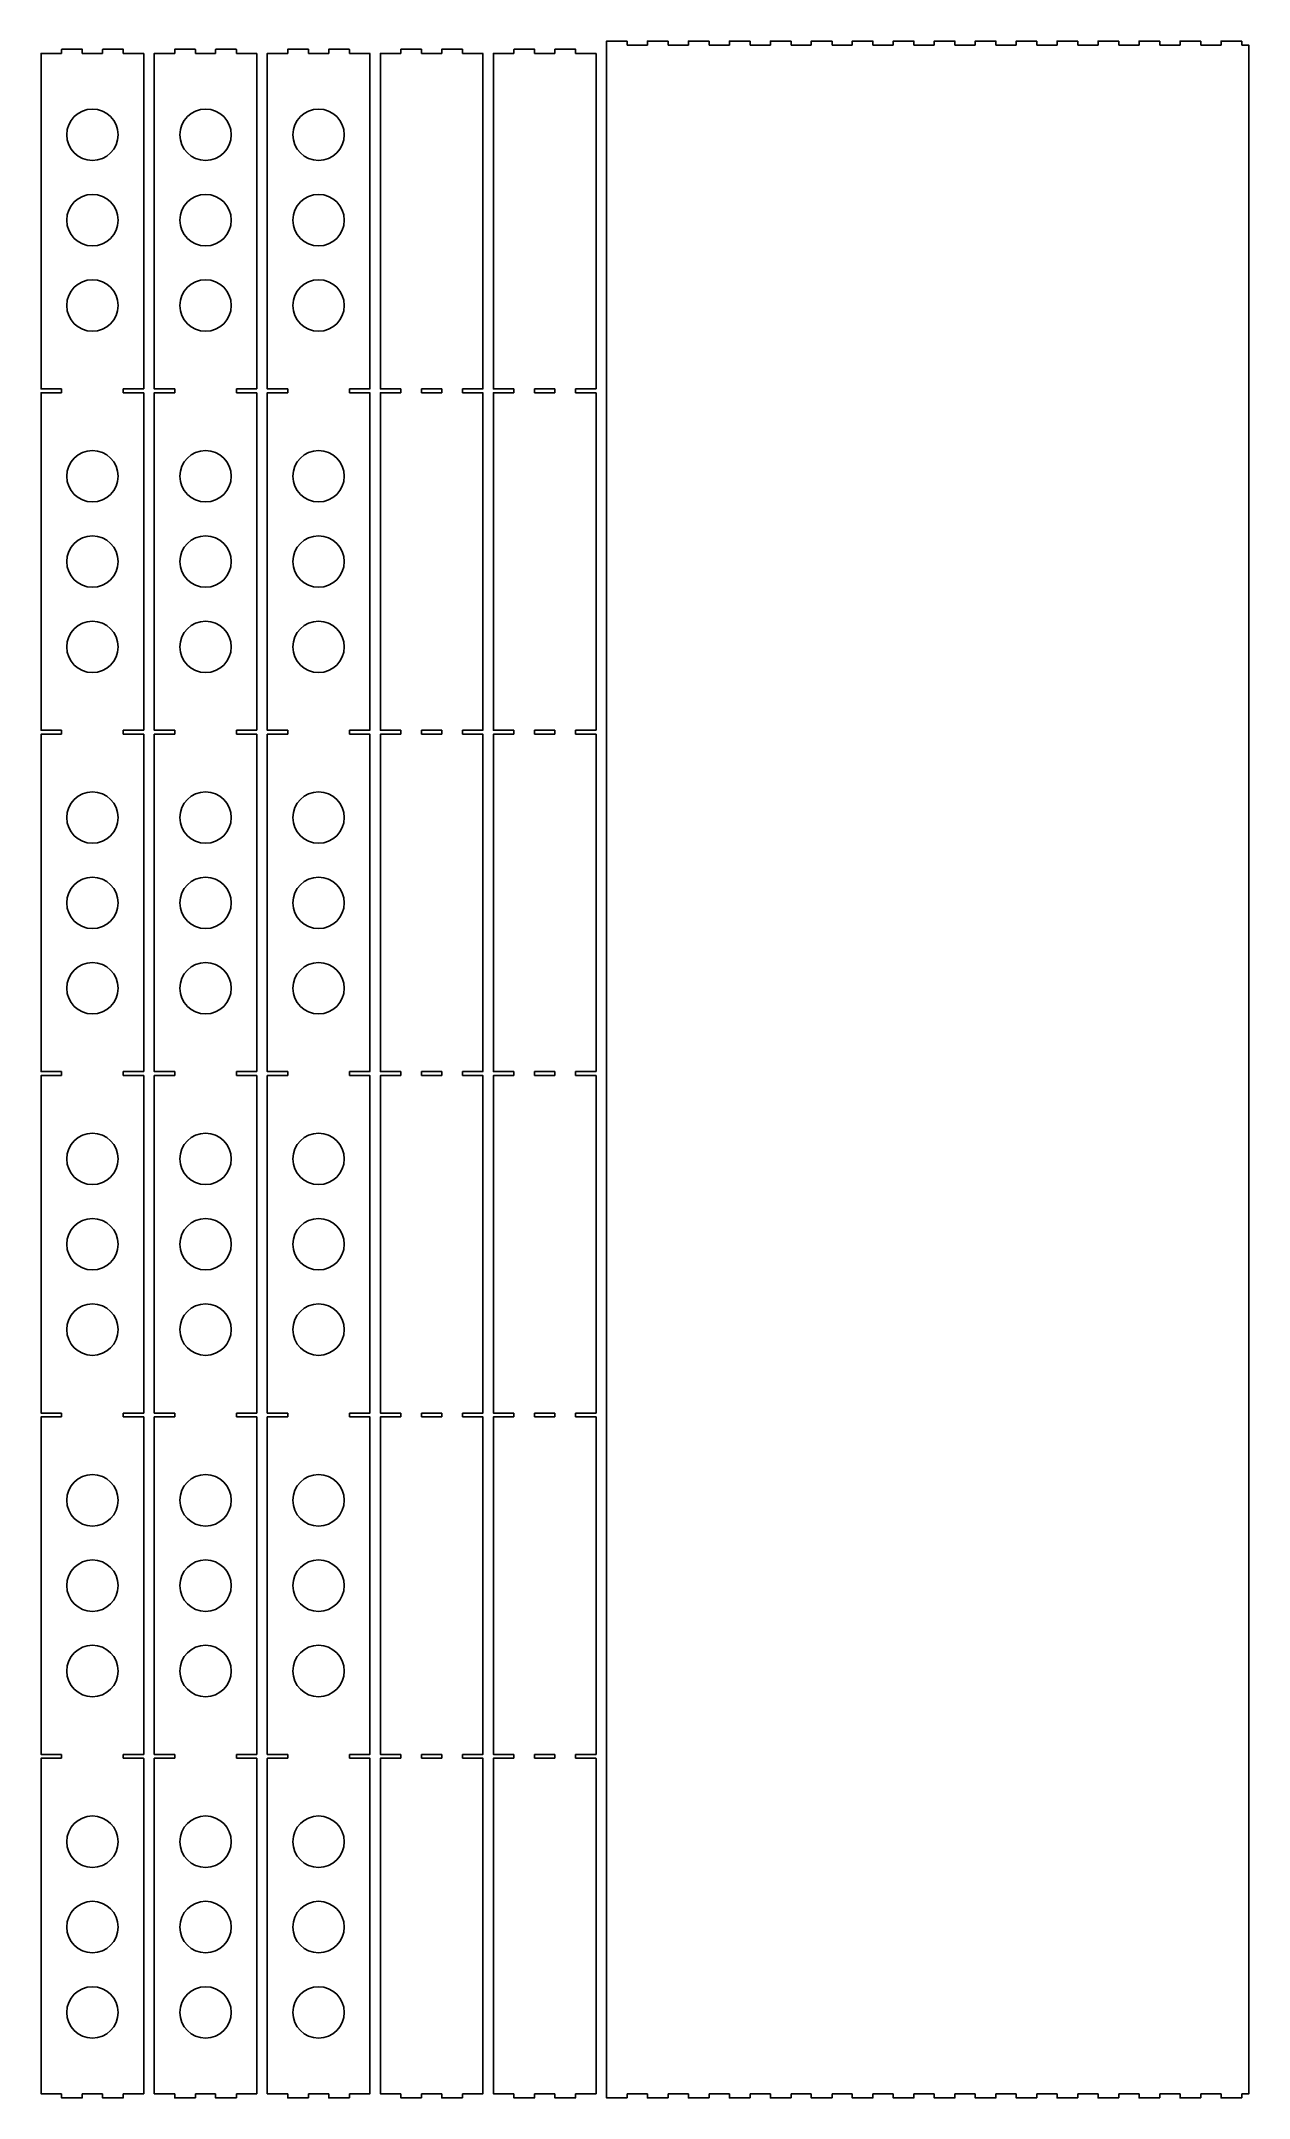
# Model space of a CAD drawing. Extents: x 0 to 1179, y 0 to 2008.
import ezdxf

# ---------------------------------------------------------------- set-up
doc = ezdxf.new("R2010")
doc.units = 0
for name, color, linetype in [('Bakkant_Yttre_contour', 7, 'CONTINUOUS'), ('Fram_Bakkant_Inre_1_contour', 7, 'CONTINUOUS'), ('Fram_Bakkant_Inre_2_contour', 7, 'CONTINUOUS'), ('LangSprygel_1_contour', 7, 'CONTINUOUS'), ('LangSprygel_2_contour', 7, 'CONTINUOUS'), ('LangSprygel_3_contour', 7, 'CONTINUOUS')]:
    doc.layers.add(name, color=color, linetype=linetype)

msp = doc.modelspace()

# ---------------------------------------------------------------- linework, layer by layer
at = {"layer": 'Bakkant_Yttre_contour'}
for p, q in [((572.3, 2008.2), (552.3, 2008.2)), ((612.3, 2008.2), (592.3, 2008.2)), ((652.3, 2008.2), (632.3, 2008.2)), ((692.3, 2008.2), (672.3, 2008.2)), ((732.3, 2008.2), (712.3, 2008.2)), ((772.3, 2008.2), (752.3, 2008.2)), ((812.3, 2008.2), (792.3, 2008.2)), ((852.3, 2008.2), (832.3, 2008.2)), ((892.3, 2008.2), (872.3, 2008.2)), ((932.3, 2008.2), (912.3, 2008.2)), ((972.3, 2008.2), (952.3, 2008.2)), ((1012.3, 2008.2), (992.3, 2008.2)), ((1052.3, 2008.2), (1032.3, 2008.2)), ((1092.3, 2008.2), (1072.3, 2008.2)), ((1132.3, 2008.2), (1112.3, 2008.2)), ((1172.3, 2008.2), (1152.3, 2008.2)), ((552.2, 2008.1), (552.2, 0.1)), ((572.4, 2008.1), (572.4, 2004.2)), ((572.4, 2004.2), (592.2, 2004.2)), ((592.2, 2004.2), (592.2, 2008.1)), ((612.4, 2008.1), (612.4, 2004.2)), ((612.4, 2004.2), (632.2, 2004.2)), ((632.2, 2004.2), (632.2, 2008.1)), ((652.4, 2008.1), (652.4, 2004.2)), ((652.4, 2004.2), (672.2, 2004.2)), ((672.2, 2004.2), (672.2, 2008.1)), ((692.4, 2008.1), (692.4, 2004.2)), ((692.4, 2004.2), (712.2, 2004.2)), ((712.2, 2004.2), (712.2, 2008.1)), ((732.4, 2008.1), (732.4, 2004.2)), ((732.4, 2004.2), (752.2, 2004.2)), ((752.2, 2004.2), (752.2, 2008.1)), ((772.4, 2008.1), (772.4, 2004.2)), ((772.4, 2004.2), (792.2, 2004.2)), ((792.2, 2004.2), (792.2, 2008.1)), ((812.4, 2008.1), (812.4, 2004.2)), ((812.4, 2004.2), (832.2, 2004.2)), ((832.2, 2004.2), (832.2, 2008.1)), ((852.4, 2008.1), (852.4, 2004.2)), ((852.4, 2004.2), (872.2, 2004.2)), ((872.2, 2004.2), (872.2, 2008.1)), ((892.4, 2008.1), (892.4, 2004.2)), ((892.4, 2004.2), (912.2, 2004.2)), ((912.2, 2004.2), (912.2, 2008.1)), ((932.4, 2008.1), (932.4, 2004.2)), ((932.4, 2004.2), (952.2, 2004.2)), ((952.2, 2004.2), (952.2, 2008.1)), ((972.4, 2008.1), (972.4, 2004.2)), ((972.4, 2004.2), (992.2, 2004.2)), ((992.2, 2004.2), (992.2, 2008.1)), ((1012.4, 2008.1), (1012.4, 2004.2)), ((1012.4, 2004.2), (1032.2, 2004.2)), ((1032.2, 2004.2), (1032.2, 2008.1)), ((1052.4, 2008.1), (1052.4, 2004.2)), ((1052.4, 2004.2), (1072.2, 2004.2)), ((1072.2, 2004.2), (1072.2, 2008.1)), ((1092.4, 2008.1), (1092.4, 2004.2)), ((1092.4, 2004.2), (1112.2, 2004.2)), ((1112.2, 2004.2), (1112.2, 2008.1)), ((1132.4, 2008.1), (1132.4, 2004.2)), ((1132.4, 2004.2), (1152.2, 2004.2)), ((1152.2, 2004.2), (1152.2, 2008.1)), ((1172.4, 2008.1), (1172.4, 2004.2)), ((1172.4, 2004.2), (1179.3, 2004.2)), ((1179.4, 4.1), (1179.4, 2004.1)), ((552.3, 0), (572.3, 0)), ((592.2, 4), (572.4, 4)), ((572.4, 4), (572.4, 0.1)), ((592.2, 0.1), (592.2, 4)), ((592.3, 0), (612.3, 0)), ((632.2, 4), (612.4, 4)), ((612.4, 4), (612.4, 0.1)), ((632.2, 0.1), (632.2, 4)), ((632.3, 0), (652.3, 0)), ((672.2, 4), (652.4, 4)), ((652.4, 4), (652.4, 0.1)), ((672.2, 0.1), (672.2, 4)), ((672.3, 0), (692.3, 0)), ((712.2, 4), (692.4, 4)), ((692.4, 4), (692.4, 0.1)), ((712.2, 0.1), (712.2, 4)), ((712.3, 0), (732.3, 0)), ((752.2, 4), (732.4, 4)), ((732.4, 4), (732.4, 0.1)), ((752.2, 0.1), (752.2, 4)), ((752.3, 0), (772.3, 0)), ((792.2, 4), (772.4, 4)), ((772.4, 4), (772.4, 0.1)), ((792.2, 0.1), (792.2, 4)), ((792.3, 0), (812.3, 0)), ((832.2, 4), (812.4, 4)), ((812.4, 4), (812.4, 0.1)), ((832.2, 0.1), (832.2, 4)), ((832.3, 0), (852.3, 0)), ((872.2, 4), (852.4, 4)), ((852.4, 4), (852.4, 0.1)), ((872.2, 0.1), (872.2, 4)), ((872.3, 0), (892.3, 0)), ((912.2, 4), (892.4, 4)), ((892.4, 4), (892.4, 0.1)), ((912.2, 0.1), (912.2, 4)), ((912.3, 0), (932.3, 0)), ((952.2, 4), (932.4, 4)), ((932.4, 4), (932.4, 0.1)), ((952.2, 0.1), (952.2, 4)), ((952.3, 0), (972.3, 0)), ((992.2, 4), (972.4, 4)), ((972.4, 4), (972.4, 0.1)), ((992.2, 0.1), (992.2, 4)), ((992.3, 0), (1012.3, 0)), ((1032.2, 4), (1012.4, 4)), ((1012.4, 4), (1012.4, 0.1)), ((1032.2, 0.1), (1032.2, 4)), ((1032.3, 0), (1052.3, 0)), ((1072.2, 4), (1052.4, 4)), ((1052.4, 4), (1052.4, 0.1)), ((1072.2, 0.1), (1072.2, 4)), ((1072.3, 0), (1092.3, 0)), ((1112.2, 4), (1092.4, 4)), ((1092.4, 4), (1092.4, 0.1)), ((1112.2, 0.1), (1112.2, 4)), ((1112.3, 0), (1132.3, 0)), ((1152.2, 4), (1132.4, 4)), ((1132.4, 4), (1132.4, 0.1)), ((1152.2, 0.1), (1152.2, 4)), ((1152.3, 0), (1172.3, 0)), ((1179.3, 4), (1172.4, 4)), ((1172.4, 4), (1172.4, 0.1))]:
    msp.add_line(p, q, dxfattribs=at)
for centre, start, end in [((552.3, 2008.1), 90, 180), ((572.3, 2008.1), 0, 90), ((592.3, 2008.1), 90, -180), ((612.3, 2008.1), 0, 90), ((632.3, 2008.1), 90, -180), ((652.3, 2008.1), 0, 90), ((672.3, 2008.1), 90, -180), ((692.3, 2008.1), 0, 90), ((712.3, 2008.1), 90, -180), ((732.3, 2008.1), 0, 90), ((752.3, 2008.1), 90, -180), ((772.3, 2008.1), 0, 90), ((792.3, 2008.1), 90, -180), ((812.3, 2008.1), 0, 90), ((832.3, 2008.1), 90, -180), ((852.3, 2008.1), 0, 90), ((872.3, 2008.1), 90, -180), ((892.3, 2008.1), 0, 90), ((912.3, 2008.1), 90, -180), ((932.3, 2008.1), 0, 90), ((952.3, 2008.1), 90, -180), ((972.3, 2008.1), 0, 90), ((992.3, 2008.1), 90, -180), ((1012.3, 2008.1), 0, 90), ((1032.3, 2008.1), 90, -180), ((1052.3, 2008.1), 0, 90), ((1072.3, 2008.1), 90, -180), ((1092.3, 2008.1), 0, 90), ((1112.3, 2008.1), 90, -180), ((1132.3, 2008.1), 0, 90), ((1152.3, 2008.1), 90, -180), ((1172.3, 2008.1), 0, 90), ((1179.3, 2004.1), 0, 90), ((552.3, 0.1), 180, -90), ((572.3, 0.1), -90, 0), ((592.3, 0.1), -180, -90), ((612.3, 0.1), -90, 0), ((632.3, 0.1), -180, -90), ((652.3, 0.1), -90, 0), ((672.3, 0.1), -180, -90), ((692.3, 0.1), -90, 0), ((712.3, 0.1), -180, -90), ((732.3, 0.1), -90, 0), ((752.3, 0.1), -180, -90), ((772.3, 0.1), -90, 0), ((792.3, 0.1), -180, -90), ((812.3, 0.1), -90, 0), ((832.3, 0.1), -180, -90), ((852.3, 0.1), -90, 0), ((872.3, 0.1), -180, -90), ((892.3, 0.1), -90, 0), ((912.3, 0.1), -180, -90), ((932.3, 0.1), -90, 0), ((952.3, 0.1), -180, -90), ((972.3, 0.1), -90, 0), ((992.3, 0.1), -180, -90), ((1012.3, 0.1), -90, 0), ((1032.3, 0.1), -180, -90), ((1052.3, 0.1), -90, 0), ((1072.3, 0.1), -180, -90), ((1092.3, 0.1), -90, 0), ((1112.3, 0.1), -180, -90), ((1132.3, 0.1), -90, 0), ((1152.3, 0.1), -180, -90), ((1172.3, 0.1), -90, 0), ((1179.3, 4.1), -90, 0)]:
    msp.add_arc(centre, 0.1, start, end, dxfattribs=at)
at = {"layer": 'Fram_Bakkant_Inre_1_contour'}
for p, q in [((331.4, 1668.75), (331.4, 1996.1)), ((331.5, 1996.2), (351.4, 1996.2)), ((351.4, 1996.2), (351.4, 2000.1)), ((351.5, 2000.2), (371.5, 2000.2)), ((371.6, 1996.2), (371.6, 2000.1)), ((391.4, 1996.2), (371.6, 1996.2)), ((391.4, 2000.1), (391.4, 1996.2)), ((391.5, 2000.2), (411.5, 2000.2)), ((411.6, 1996.2), (411.6, 2000.1)), ((431.5, 1996.2), (411.6, 1996.2)), ((431.6, 1996.1), (431.6, 1668.75)), ((331.5, 1668.65), (351.4, 1668.65)), ((351.4, 1668.65), (351.4, 1664.85)), ((371.6, 1664.85), (371.6, 1668.65)), ((371.6, 1668.65), (391.4, 1668.65)), ((391.4, 1668.65), (391.4, 1664.85)), ((411.6, 1664.85), (411.6, 1668.65)), ((411.6, 1668.65), (431.5, 1668.65)), ((331.4, 1335.42), (331.4, 1664.75)), ((351.4, 1664.85), (331.5, 1664.85)), ((391.4, 1664.85), (371.6, 1664.85)), ((431.5, 1664.85), (411.6, 1664.85)), ((431.6, 1664.75), (431.6, 1335.42)), ((331.4, 1002.09), (331.4, 1331.42)), ((331.5, 1335.32), (351.4, 1335.32)), ((351.4, 1331.52), (331.5, 1331.52)), ((351.4, 1335.32), (351.4, 1331.52)), ((371.6, 1331.52), (371.6, 1335.32)), ((371.6, 1335.32), (391.4, 1335.32)), ((391.4, 1331.52), (371.6, 1331.52)), ((391.4, 1335.32), (391.4, 1331.52)), ((411.6, 1331.52), (411.6, 1335.32)), ((411.6, 1335.32), (431.5, 1335.32)), ((431.5, 1331.52), (411.6, 1331.52)), ((431.6, 1331.42), (431.6, 1002.09)), ((331.4, 668.76), (331.4, 998.09)), ((331.5, 1001.99), (351.4, 1001.99)), ((351.4, 998.19), (331.5, 998.19)), ((351.4, 1001.99), (351.4, 998.19)), ((371.6, 998.19), (371.6, 1001.99)), ((371.6, 1001.99), (391.4, 1001.99)), ((391.4, 998.19), (371.6, 998.19)), ((391.4, 1001.99), (391.4, 998.19)), ((411.6, 998.19), (411.6, 1001.99)), ((411.6, 1001.99), (431.5, 1001.99)), ((431.5, 998.19), (411.6, 998.19)), ((431.6, 998.09), (431.6, 668.76)), ((331.4, 335.43), (331.4, 664.76)), ((331.5, 668.66), (351.4, 668.66)), ((351.4, 664.86), (331.5, 664.86)), ((351.4, 668.66), (351.4, 664.86)), ((371.6, 664.86), (371.6, 668.66)), ((371.6, 668.66), (391.4, 668.66)), ((391.4, 664.86), (371.6, 664.86)), ((391.4, 668.66), (391.4, 664.86)), ((411.6, 664.86), (411.6, 668.66)), ((411.6, 668.66), (431.5, 668.66)), ((431.5, 664.86), (411.6, 664.86)), ((431.6, 664.76), (431.6, 335.43)), ((331.4, 4.1), (331.4, 331.43)), ((331.5, 335.33), (351.4, 335.33)), ((351.4, 331.53), (331.5, 331.53)), ((351.4, 335.33), (351.4, 331.53)), ((371.6, 331.53), (371.6, 335.33)), ((371.6, 335.33), (391.4, 335.33)), ((391.4, 331.53), (371.6, 331.53)), ((391.4, 335.33), (391.4, 331.53)), ((411.6, 335.33), (411.6, 331.53)), ((431.5, 335.33), (411.6, 335.33)), ((411.6, 331.53), (431.5, 331.53)), ((431.6, 331.43), (431.6, 4.1)), ((331.5, 4), (351.4, 4)), ((351.4, 4), (351.4, 0.1)), ((371.5, 0), (351.5, 0)), ((371.6, 0.1), (371.6, 4)), ((371.6, 4), (391.4, 4)), ((391.4, 4), (391.4, 0.1)), ((411.5, 0), (391.5, 0)), ((411.6, 0.1), (411.6, 4)), ((411.6, 4), (431.5, 4))]:
    msp.add_line(p, q, dxfattribs=at)
for centre, start, end in [((331.5, 1996.1), 90, 180), ((351.5, 2000.1), 90, 180), ((371.5, 2000.1), 0, 90), ((391.5, 2000.1), 90, 180), ((411.5, 2000.1), 0, 90), ((431.5, 1996.1), 0, 90), ((331.5, 1668.75), 180, -90), ((431.5, 1668.75), -90, 0), ((331.5, 1664.75), 90, 180), ((431.5, 1664.75), 0, 90), ((331.5, 1335.42), 180, -90), ((331.5, 1331.42), 90, -180), ((431.5, 1335.42), -90, 0), ((431.5, 1331.42), 0, 90), ((331.5, 1002.09), 180, -90), ((331.5, 998.09), 90, 180), ((431.5, 1002.09), -90, 0), ((431.5, 998.09), 0, 90), ((331.5, 668.76), 180, -90), ((331.5, 664.76), 90, 180), ((431.5, 668.76), -90, 0), ((431.5, 664.76), 0, 90), ((331.5, 335.43), 180, -90), ((331.5, 331.43), 90, 180), ((431.5, 335.43), -90, 0), ((431.5, 331.43), 0, 90), ((331.5, 4.1), 180, -90), ((351.5, 0.1), 180, -90), ((371.5, 0.1), -90, 0), ((391.5, 0.1), 180, -90), ((411.5, 0.1), -90, 0), ((431.5, 4.1), -90, 0)]:
    msp.add_arc(centre, 0.1, start, end, dxfattribs=at)
at = {"layer": 'Fram_Bakkant_Inre_2_contour'}
for p, q in [((441.8, 1668.75), (441.8, 1996.1)), ((441.9, 1996.2), (461.8, 1996.2)), ((461.8, 1996.2), (461.8, 2000.1)), ((461.9, 2000.2), (481.9, 2000.2)), ((482, 1996.2), (482, 2000.1)), ((501.8, 1996.2), (482, 1996.2)), ((501.8, 2000.1), (501.8, 1996.2)), ((501.9, 2000.2), (521.9, 2000.2)), ((522, 1996.2), (522, 2000.1)), ((541.9, 1996.2), (522, 1996.2)), ((542, 1996.1), (542, 1668.75)), ((441.9, 1668.65), (461.8, 1668.65)), ((461.8, 1668.65), (461.8, 1664.85)), ((482, 1664.85), (482, 1668.65)), ((482, 1668.65), (501.8, 1668.65)), ((501.8, 1668.65), (501.8, 1664.85)), ((522, 1664.85), (522, 1668.65)), ((522, 1668.65), (541.9, 1668.65)), ((441.8, 1335.42), (441.8, 1664.75)), ((461.8, 1664.85), (441.9, 1664.85)), ((501.8, 1664.85), (482, 1664.85)), ((541.9, 1664.85), (522, 1664.85)), ((542, 1664.75), (542, 1335.42)), ((441.8, 1002.09), (441.8, 1331.42)), ((441.9, 1335.32), (461.8, 1335.32)), ((461.8, 1331.52), (441.9, 1331.52)), ((461.8, 1335.32), (461.8, 1331.52)), ((482, 1331.52), (482, 1335.32)), ((482, 1335.32), (501.8, 1335.32)), ((501.8, 1331.52), (482, 1331.52)), ((501.8, 1335.32), (501.8, 1331.52)), ((522, 1331.52), (522, 1335.32)), ((522, 1335.32), (541.9, 1335.32)), ((541.9, 1331.52), (522, 1331.52)), ((542, 1331.42), (542, 1002.09)), ((441.8, 668.76), (441.8, 998.09)), ((441.9, 1001.99), (461.8, 1001.99)), ((461.8, 998.19), (441.9, 998.19)), ((461.8, 1001.99), (461.8, 998.19)), ((482, 998.19), (482, 1001.99)), ((482, 1001.99), (501.8, 1001.99)), ((501.8, 998.19), (482, 998.19)), ((501.8, 1001.99), (501.8, 998.19)), ((522, 998.19), (522, 1001.99)), ((522, 1001.99), (541.9, 1001.99)), ((541.9, 998.19), (522, 998.19)), ((542, 998.09), (542, 668.76)), ((441.8, 335.43), (441.8, 664.76)), ((441.9, 668.66), (461.8, 668.66)), ((461.8, 664.86), (441.9, 664.86)), ((461.8, 668.66), (461.8, 664.86)), ((482, 664.86), (482, 668.66)), ((482, 668.66), (501.8, 668.66)), ((501.8, 664.86), (482, 664.86)), ((501.8, 668.66), (501.8, 664.86)), ((522, 664.86), (522, 668.66)), ((522, 668.66), (541.9, 668.66)), ((541.9, 664.86), (522, 664.86)), ((542, 664.76), (542, 335.43)), ((441.8, 4.1), (441.8, 331.43)), ((441.9, 335.33), (461.8, 335.33)), ((461.8, 331.53), (441.9, 331.53)), ((461.8, 335.33), (461.8, 331.53)), ((482, 331.53), (482, 335.33)), ((482, 335.33), (501.8, 335.33)), ((501.8, 331.53), (482, 331.53)), ((501.8, 335.33), (501.8, 331.53)), ((522, 335.33), (522, 331.53)), ((541.9, 335.33), (522, 335.33)), ((522, 331.53), (541.9, 331.53)), ((542, 331.43), (542, 4.1)), ((441.9, 4), (461.8, 4)), ((461.8, 4), (461.8, 0.1)), ((481.9, 0), (461.9, 0)), ((482, 0.1), (482, 4)), ((482, 4), (501.8, 4)), ((501.8, 4), (501.8, 0.1)), ((521.9, 0), (501.9, 0)), ((522, 0.1), (522, 4)), ((522, 4), (541.9, 4))]:
    msp.add_line(p, q, dxfattribs=at)
for centre, start, end in [((441.9, 1996.1), 90, 180), ((461.9, 2000.1), 90, 180), ((481.9, 2000.1), 0, 90), ((501.9, 2000.1), 90, 180), ((521.9, 2000.1), 0, 90), ((541.9, 1996.1), 0, 90), ((441.9, 1668.75), 180, -90), ((541.9, 1668.75), -90, 0), ((441.9, 1664.75), 90, 180), ((541.9, 1664.75), 0, 90), ((441.9, 1335.42), 180, -90), ((441.9, 1331.42), 90, -180), ((541.9, 1335.42), -90, 0), ((541.9, 1331.42), 0, 90), ((441.9, 1002.09), 180, -90), ((441.9, 998.09), 90, 180), ((541.9, 1002.09), -90, 0), ((541.9, 998.09), 0, 90), ((441.9, 668.76), 180, -90), ((441.9, 664.76), 90, 180), ((541.9, 668.76), -90, 0), ((541.9, 664.76), 0, 90), ((441.9, 335.43), 180, -90), ((441.9, 331.43), 90, 180), ((541.9, 335.43), -90, 0), ((541.9, 331.43), 0, 90), ((441.9, 4.1), 180, -90), ((461.9, 0.1), 180, -90), ((481.9, 0.1), -90, 0), ((501.9, 0.1), 180, -90), ((521.9, 0.1), -90, 0), ((541.9, 4.1), -90, 0)]:
    msp.add_arc(centre, 0.1, start, end, dxfattribs=at)
at = {"layer": 'LangSprygel_1_contour'}
for p, q in [((0.2, 1668.76), (0.2, 1996.1)), ((0.3, 1996.2), (20.2, 1996.2)), ((20.2, 1996.2), (20.2, 2000.1)), ((20.3, 2000.2), (40.3, 2000.2)), ((40.4, 2000.1), (40.4, 1996.2)), ((40.4, 1996.2), (60.2, 1996.2)), ((60.2, 1996.2), (60.2, 2000.1)), ((60.3, 2000.2), (80.3, 2000.2)), ((80.4, 1996.2), (80.4, 2000.1)), ((100.3, 1996.2), (80.4, 1996.2)), ((100.4, 1996.1), (100.4, 1668.76)), ((0.3, 1668.66), (20.2, 1668.66)), ((20.2, 1668.66), (20.2, 1664.86)), ((80.4, 1664.86), (80.4, 1668.66)), ((80.4, 1668.66), (100.3, 1668.66)), ((0.2, 1335.43), (0.2, 1664.76)), ((20.2, 1664.86), (0.3, 1664.86)), ((100.3, 1664.86), (80.4, 1664.86)), ((100.4, 1664.76), (100.4, 1335.43)), ((0.2, 1002.1), (0.2, 1331.43)), ((0.3, 1335.33), (20.2, 1335.33)), ((20.2, 1331.53), (0.3, 1331.53)), ((20.2, 1335.33), (20.2, 1331.53)), ((80.4, 1331.53), (80.4, 1335.33)), ((80.4, 1335.33), (100.3, 1335.33)), ((100.3, 1331.53), (80.4, 1331.53)), ((100.4, 1331.43), (100.4, 1002.1)), ((0.2, 668.77), (0.2, 998.1)), ((0.3, 1002), (20.2, 1002)), ((20.2, 998.2), (0.3, 998.2)), ((20.2, 1002), (20.2, 998.2)), ((80.4, 998.2), (80.4, 1002)), ((80.4, 1002), (100.3, 1002)), ((100.3, 998.2), (80.4, 998.2)), ((100.4, 998.1), (100.4, 668.77)), ((0.2, 335.44), (0.2, 664.77)), ((0.3, 668.67), (20.2, 668.67)), ((20.2, 664.87), (0.3, 664.87)), ((20.2, 668.67), (20.2, 664.87)), ((80.4, 668.67), (80.4, 664.87)), ((100.3, 668.67), (80.4, 668.67)), ((80.4, 664.87), (100.3, 664.87)), ((100.4, 664.77), (100.4, 335.44)), ((0.2, 4.1), (0.2, 331.44)), ((0.3, 335.34), (20.2, 335.34)), ((20.2, 331.54), (0.3, 331.54)), ((20.2, 335.34), (20.2, 331.54)), ((80.4, 335.34), (80.4, 331.54)), ((100.3, 335.34), (80.4, 335.34)), ((80.4, 331.54), (100.3, 331.54)), ((100.4, 331.44), (100.4, 4.1)), ((0.3, 4), (20.2, 4)), ((20.2, 4), (20.2, 0.1)), ((40.3, 0), (20.3, 0)), ((40.4, 0.1), (40.4, 4)), ((40.4, 4), (60.2, 4)), ((60.2, 4), (60.2, 0.1)), ((80.3, 0), (60.3, 0)), ((80.4, 0.1), (80.4, 4)), ((80.4, 4), (100.3, 4))]:
    msp.add_line(p, q, dxfattribs=at)
for centre in [(50.3, 1916.74), (50.3, 1833.4), (50.3, 1750.07), (50.3, 1583.41), (50.3, 1500.08), (50.3, 1416.75), (50.3, 1250.09), (50.3, 1166.76), (50.3, 1083.43), (50.3, 916.77), (50.3, 833.44), (50.3, 750.11), (50.3, 583.45), (50.3, 500.12), (50.3, 416.79), (50.3, 250.13), (50.3, 166.8), (50.3, 83.47)]:
    msp.add_circle(centre, 25.1, dxfattribs=at)
for centre, start, end in [((0.3, 1996.1), 90, 180), ((20.3, 2000.1), 90, 180), ((40.3, 2000.1), 0, 90), ((60.3, 2000.1), 90, 180), ((80.3, 2000.1), 0, 90), ((100.3, 1996.1), 0, 90), ((0.3, 1668.76), 180, -90), ((100.3, 1668.76), -90, 0), ((0.3, 1664.76), 90, 180), ((100.3, 1664.76), 0, 90), ((0.3, 1335.43), 180, -90), ((0.3, 1331.43), 90, 180), ((100.3, 1335.43), -90, 0), ((100.3, 1331.43), 0, 90), ((0.3, 1002.1), 180, -90), ((0.3, 998.1), 90, 180), ((100.3, 1002.1), -90, 0), ((100.3, 998.1), 0, 90), ((0.3, 668.77), -180, -90), ((0.3, 664.77), 90, 180), ((100.3, 668.77), -90, 0), ((100.3, 664.77), 0, 90), ((0.3, 335.44), 180, -90), ((0.3, 331.44), 90, 180), ((100.3, 335.44), -90, 0), ((100.3, 331.44), 0, 90), ((0.3, 4.1), 180, -90), ((20.3, 0.1), 180, -90), ((40.3, 0.1), -90, 0), ((60.3, 0.1), 180, -90), ((80.3, 0.1), -90, 0), ((100.3, 4.1), -90, 0)]:
    msp.add_arc(centre, 0.1, start, end, dxfattribs=at)
at = {"layer": 'LangSprygel_2_contour'}
for p, q in [((110.6, 1668.76), (110.6, 1996.1)), ((110.7, 1996.2), (130.6, 1996.2)), ((130.6, 1996.2), (130.6, 2000.1)), ((130.7, 2000.2), (150.7, 2000.2)), ((150.8, 2000.1), (150.8, 1996.2)), ((150.8, 1996.2), (170.6, 1996.2)), ((170.6, 1996.2), (170.6, 2000.1)), ((170.7, 2000.2), (190.7, 2000.2)), ((190.8, 1996.2), (190.8, 2000.1)), ((210.7, 1996.2), (190.8, 1996.2)), ((210.8, 1996.1), (210.8, 1668.76)), ((110.7, 1668.66), (130.6, 1668.66)), ((130.6, 1668.66), (130.6, 1664.86)), ((190.8, 1664.86), (190.8, 1668.66)), ((190.8, 1668.66), (210.7, 1668.66)), ((110.6, 1335.43), (110.6, 1664.76)), ((130.6, 1664.86), (110.7, 1664.86)), ((210.7, 1664.86), (190.8, 1664.86)), ((210.8, 1664.76), (210.8, 1335.43)), ((110.6, 1002.1), (110.6, 1331.43)), ((110.7, 1335.33), (130.6, 1335.33)), ((130.6, 1331.53), (110.7, 1331.53)), ((130.6, 1335.33), (130.6, 1331.53)), ((190.8, 1331.53), (190.8, 1335.33)), ((190.8, 1335.33), (210.7, 1335.33)), ((210.7, 1331.53), (190.8, 1331.53)), ((210.8, 1331.43), (210.8, 1002.1)), ((110.6, 668.77), (110.6, 998.1)), ((110.7, 1002), (130.6, 1002)), ((130.6, 998.2), (110.7, 998.2)), ((130.6, 1002), (130.6, 998.2)), ((190.8, 998.2), (190.8, 1002)), ((190.8, 1002), (210.7, 1002)), ((210.7, 998.2), (190.8, 998.2)), ((210.8, 998.1), (210.8, 668.77)), ((110.6, 335.44), (110.6, 664.77)), ((110.7, 668.67), (130.6, 668.67)), ((130.6, 664.87), (110.7, 664.87)), ((130.6, 668.67), (130.6, 664.87)), ((190.8, 668.67), (190.8, 664.87)), ((210.7, 668.67), (190.8, 668.67)), ((190.8, 664.87), (210.7, 664.87)), ((210.8, 664.77), (210.8, 335.44)), ((110.6, 4.1), (110.6, 331.44)), ((110.7, 335.34), (130.6, 335.34)), ((130.6, 331.54), (110.7, 331.54)), ((130.6, 335.34), (130.6, 331.54)), ((190.8, 335.34), (190.8, 331.54)), ((210.7, 335.34), (190.8, 335.34)), ((190.8, 331.54), (210.7, 331.54)), ((210.8, 331.44), (210.8, 4.1)), ((110.7, 4), (130.6, 4)), ((130.6, 4), (130.6, 0.1)), ((150.7, 0), (130.7, 0)), ((150.8, 0.1), (150.8, 4)), ((150.8, 4), (170.6, 4)), ((170.6, 4), (170.6, 0.1)), ((190.7, 0), (170.7, 0)), ((190.8, 0.1), (190.8, 4)), ((190.8, 4), (210.7, 4))]:
    msp.add_line(p, q, dxfattribs=at)
for centre in [(160.7, 1916.74), (160.7, 1833.4), (160.7, 1750.07), (160.7, 1583.41), (160.7, 1500.08), (160.7, 1416.75), (160.7, 1250.09), (160.7, 1166.76), (160.7, 1083.43), (160.7, 916.77), (160.7, 833.44), (160.7, 750.11), (160.7, 583.45), (160.7, 500.12), (160.7, 416.79), (160.7, 250.13), (160.7, 166.8), (160.7, 83.47)]:
    msp.add_circle(centre, 25.1, dxfattribs=at)
for centre, start, end in [((110.7, 1996.1), 90, 180), ((130.7, 2000.1), 90, 180), ((150.7, 2000.1), 0, 90), ((170.7, 2000.1), 90, 180), ((190.7, 2000.1), 0, 90), ((210.7, 1996.1), 0, 90), ((110.7, 1668.76), 180, -90), ((210.7, 1668.76), -90, 0), ((110.7, 1664.76), 90, 180), ((210.7, 1664.76), 0, 90), ((110.7, 1335.43), 180, -90), ((110.7, 1331.43), 90, 180), ((210.7, 1335.43), -90, 0), ((210.7, 1331.43), 0, 90), ((110.7, 1002.1), 180, -90), ((110.7, 998.1), 90, 180), ((210.7, 1002.1), -90, 0), ((210.7, 998.1), 0, 90), ((110.7, 668.77), -180, -90), ((110.7, 664.77), 90, 180), ((210.7, 668.77), -90, 0), ((210.7, 664.77), 0, 90), ((110.7, 335.44), 180, -90), ((110.7, 331.44), 90, 180), ((210.7, 335.44), -90, 0), ((210.7, 331.44), 0, 90), ((110.7, 4.1), 180, -90), ((130.7, 0.1), 180, -90), ((150.7, 0.1), -90, 0), ((170.7, 0.1), 180, -90), ((190.7, 0.1), -90, 0), ((210.7, 4.1), -90, 0)]:
    msp.add_arc(centre, 0.1, start, end, dxfattribs=at)
at = {"layer": 'LangSprygel_3_contour'}
for p, q in [((221, 1668.76), (221, 1996.1)), ((221.1, 1996.2), (241, 1996.2)), ((241, 1996.2), (241, 2000.1)), ((241.1, 2000.2), (261.1, 2000.2)), ((261.2, 2000.1), (261.2, 1996.2)), ((261.2, 1996.2), (281, 1996.2)), ((281, 1996.2), (281, 2000.1)), ((281.1, 2000.2), (301.1, 2000.2)), ((301.2, 1996.2), (301.2, 2000.1)), ((321.1, 1996.2), (301.2, 1996.2)), ((321.2, 1996.1), (321.2, 1668.76)), ((221.1, 1668.66), (241, 1668.66)), ((241, 1668.66), (241, 1664.86)), ((301.2, 1664.86), (301.2, 1668.66)), ((301.2, 1668.66), (321.1, 1668.66)), ((221, 1335.43), (221, 1664.76)), ((241, 1664.86), (221.1, 1664.86)), ((321.1, 1664.86), (301.2, 1664.86)), ((321.2, 1664.76), (321.2, 1335.43)), ((221, 1002.1), (221, 1331.43)), ((221.1, 1335.33), (241, 1335.33)), ((241, 1331.53), (221.1, 1331.53)), ((241, 1335.33), (241, 1331.53)), ((301.2, 1331.53), (301.2, 1335.33)), ((301.2, 1335.33), (321.1, 1335.33)), ((321.1, 1331.53), (301.2, 1331.53)), ((321.2, 1331.43), (321.2, 1002.1)), ((221, 668.77), (221, 998.1)), ((221.1, 1002), (241, 1002)), ((241, 998.2), (221.1, 998.2)), ((241, 1002), (241, 998.2)), ((301.2, 998.2), (301.2, 1002)), ((301.2, 1002), (321.1, 1002)), ((321.1, 998.2), (301.2, 998.2)), ((321.2, 998.1), (321.2, 668.77)), ((221, 335.44), (221, 664.77)), ((221.1, 668.67), (241, 668.67)), ((241, 664.87), (221.1, 664.87)), ((241, 668.67), (241, 664.87)), ((301.2, 668.67), (301.2, 664.87)), ((321.1, 668.67), (301.2, 668.67)), ((301.2, 664.87), (321.1, 664.87)), ((321.2, 664.77), (321.2, 335.44)), ((221, 4.1), (221, 331.44)), ((221.1, 335.34), (241, 335.34)), ((241, 331.54), (221.1, 331.54)), ((241, 335.34), (241, 331.54)), ((301.2, 335.34), (301.2, 331.54)), ((321.1, 335.34), (301.2, 335.34)), ((301.2, 331.54), (321.1, 331.54)), ((321.2, 331.44), (321.2, 4.1)), ((221.1, 4), (241, 4)), ((241, 4), (241, 0.1)), ((261.1, 0), (241.1, 0)), ((261.2, 0.1), (261.2, 4)), ((261.2, 4), (281, 4)), ((281, 4), (281, 0.1)), ((301.1, 0), (281.1, 0)), ((301.2, 0.1), (301.2, 4)), ((301.2, 4), (321.1, 4))]:
    msp.add_line(p, q, dxfattribs=at)
for centre in [(271.1, 1916.74), (271.1, 1833.4), (271.1, 1750.07), (271.1, 1583.41), (271.1, 1500.08), (271.1, 1416.75), (271.1, 1250.09), (271.1, 1166.76), (271.1, 1083.43), (271.1, 916.77), (271.1, 833.44), (271.1, 750.11), (271.1, 583.45), (271.1, 500.12), (271.1, 416.79), (271.1, 250.13), (271.1, 166.8), (271.1, 83.47)]:
    msp.add_circle(centre, 25.1, dxfattribs=at)
for centre, start, end in [((221.1, 1996.1), 90, 180), ((241.1, 2000.1), 90, 180), ((261.1, 2000.1), 0, 90), ((281.1, 2000.1), 90, 180), ((301.1, 2000.1), 0, 90), ((321.1, 1996.1), 0, 90), ((221.1, 1668.76), 180, -90), ((321.1, 1668.76), -90, 0), ((221.1, 1664.76), 90, 180), ((321.1, 1664.76), 0, 90), ((221.1, 1335.43), 180, -90), ((221.1, 1331.43), 90, 180), ((321.1, 1335.43), -90, 0), ((321.1, 1331.43), 0, 90), ((221.1, 1002.1), 180, -90), ((221.1, 998.1), 90, 180), ((321.1, 1002.1), -90, 0), ((321.1, 998.1), 0, 90), ((221.1, 668.77), -180, -90), ((221.1, 664.77), 90, 180), ((321.1, 668.77), -90, 0), ((321.1, 664.77), 0, 90), ((221.1, 335.44), 180, -90), ((221.1, 331.44), 90, 180), ((321.1, 335.44), -90, 0), ((321.1, 331.44), 0, 90), ((221.1, 4.1), 180, -90), ((241.1, 0.1), 180, -90), ((261.1, 0.1), -90, 0), ((281.1, 0.1), 180, -90), ((301.1, 0.1), -90, 0), ((321.1, 4.1), -90, 0)]:
    msp.add_arc(centre, 0.1, start, end, dxfattribs=at)

doc.saveas('drawing.dxf')
